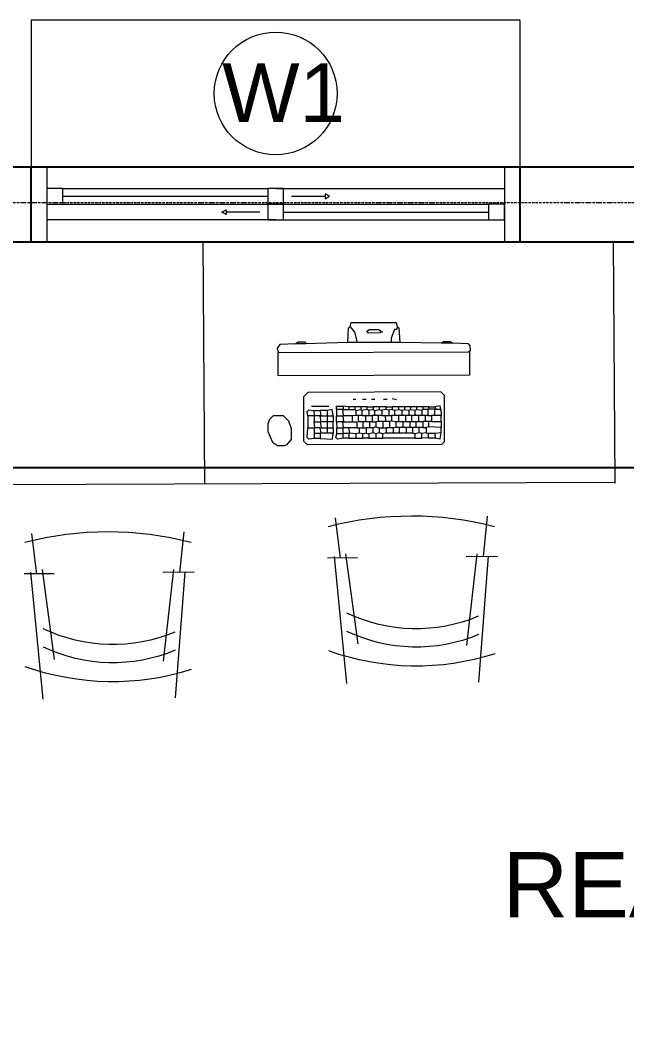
# Model space of a CAD drawing. Header units: millimetres. Extents: x -425671 to 598394, y -194194 to 343585.
# Drawn here: x 47840 to 49701, y 163782 to 166872 of the extents above; entities that cross this region are included whole.
import ezdxf

# ---------------------------------------------------------------- set-up
doc = ezdxf.new("R2010")
doc.units = ezdxf.units.MM
for name, pattern in [('ACAD_ISO10W100', [18, 12, -3, 0, -3]), ('DOT3', [0.06, 0, -0.06]), ('HIDDEN', [9.525, 6.35, -3.175])]:
    doc.linetypes.add(name, pattern=pattern)
for name, color, linetype, lineweight in [('230mm Wall', 250, 'Continuous', 25), ('Centre line', 30, 'Continuous', 9), ('Furniture', 250, 'Continuous', 5), ('Hidden', 250, 'Continuous', 5), ('Railing', 250, 'Continuous', 9), ('S-DIM', 30, 'Continuous', 13), ('TEXT', 30, 'DOT3', 9), ('window', 250, 'Continuous', 13)]:
    doc.layers.add(name, color=color, linetype=linetype, lineweight=lineweight)
doc.styles.get("Standard").update_dxf_attribs({"font": 'arial.ttf'})
doc.dimstyles.new('ISO-25', dxfattribs={"dimtxt": 200, "dimasz": 180, "dimexe": 1.25, "dimexo": 0.625, "dimtad": 1, "dimtxsty": 'Standard', "dimblk": 'DOT', "dimcen": 2.5, "dimadec": 0, "dimazin": 0, "dimtfac": 1, "dimtmove": 0, "dimatfit": 3, "dimfxl": 0, "dimarcsym": 0})

# ---------------------------------------------------------------- blocks, each defined once
blk = doc.blocks.new('WINODO1')
at = {"layer": 'window', "linetype": 'Continuous'}
for p, q in [((2471212539.7, 936769700.1), (2471212491.3, 936769700.1)), ((2471212491.3, 936769700.1), (2471212491.3, 936769470.1)), ((2471212539.7, 936769700.1), (2471212539.7, 936769470.1)), ((2471213991.3, 936769700.1), (2471213942.9, 936769700.1)), ((2471213942.9, 936769700.1), (2471213942.9, 936769470.1)), ((2471213991.3, 936769700.1), (2471213991.3, 936769470.1)), ((2471212539.7, 936769470.1), (2471212491.3, 936769470.1)), ((2471213991.3, 936769470.1), (2471213942.9, 936769470.1))]:
    blk.add_line(p, q, dxfattribs=at)
at = {"layer": 'window'}
for p, q in [((2471212539.7, 936769700.1), (2471213942.9, 936769700.1)), ((2471212588.1, 936769633.5), (2471213217.1, 936769633.5)), ((2471213241.3, 936769633.5), (2471213942.9, 936769633.5)), ((2471213289.7, 936769609.3), (2471213393.6, 936769609.3)), ((2471212588.1, 936769585.1), (2471213217.1, 936769585.1)), ((2471213265.5, 936769585.1), (2471213894.6, 936769585.1)), ((2471213241.3, 936769536.7), (2471212539.7, 936769536.7)), ((2471213192.9, 936769560.9), (2471213089, 936769560.9)), ((2471213265.5, 936769536.7), (2471213894.6, 936769536.7)), ((2471212539.7, 936769470.1), (2471213942.9, 936769470.1))]:
    blk.add_line(p, q, dxfattribs=at)
at = {"layer": 'window', "color": 4}
for p, q in [((2471212588.1, 936769609.3), (2471213217.1, 936769609.3)), ((2471213265.5, 936769560.9), (2471213894.6, 936769560.9))]:
    blk.add_line(p, q, dxfattribs=at)
at = {"layer": 'window'}
for points in [[(2471212539.7, 936769585.1), (2471212588.1, 936769585.1), (2471212588.1, 936769633.5), (2471212539.7, 936769633.5)], [(2471213217.1, 936769585.1), (2471213265.5, 936769585.1), (2471213265.5, 936769633.5), (2471213217.1, 936769633.5)], [(2471213406.2, 936769609.3), (2471213393.6, 936769616.5), (2471213393.6, 936769602)], [(2471213076.5, 936769560.9), (2471213089, 936769568.1), (2471213089, 936769553.6)], [(2471213217.1, 936769536.7), (2471213265.5, 936769536.7), (2471213265.5, 936769585.1), (2471213217.1, 936769585.1)], [(2471213894.6, 936769536.7), (2471213942.9, 936769536.7), (2471213942.9, 936769585.1), (2471213894.6, 936769585.1)]]:
    blk.add_lwpolyline(points, close=True, dxfattribs=at)
blk = doc.blocks.new('Working Table')
at = {"layer": 'Furniture'}
for p, q in [((3476653, 857103.7), (3476647.6, 856363)), ((3476653, 857103.7), (3479203.2, 857103.7)), ((3477911.8, 857103.7), (3477906.4, 856359.8)), ((3476647.6, 856364.8), (3479198, 856355.1)), ((3477051, 856136.4), (3477038.2, 856261)), ((3477489.6, 856131.9), (3477504.9, 856256.3)), ((3477981.9, 856088.1), (3477969.1, 856212.8)), ((3478420.5, 856083.7), (3478435.8, 856208)), ((3477103.7, 856137.5), (3477007.7, 856138.5)), ((3477064.8, 855751.7), (3477035, 856138.1)), ((3477101.6, 855864.1), (3477070.2, 856145.9)), ((3477435.7, 855869.5), (3477473, 856145.5)), ((3477470.1, 855747.6), (3477508.2, 856137.7)), ((3477529, 856133.2), (3477437.1, 856134.1)), ((3478034.6, 856089.2), (3477938.6, 856090.2)), ((3477995.7, 855703.5), (3477965.9, 856089.9)), ((3478032.5, 855815.8), (3478001.1, 856097.6)), ((3478366.6, 855821.2), (3478404, 856097.2)), ((3478459.9, 856084.9), (3478368, 856085.8)), ((3478401, 855699.4), (3478439.1, 856089.4))]:
    blk.add_line(p, q, dxfattribs=at)
for points in [[(3477459.6, 856841.9), (3477456.9, 856855.2), (3477318.2, 856855.7), (3477315.5, 856842.4)], [(3477315.5, 856842.4), (3477310.1, 856839.7), (3477307.3, 856794.4)], [(3477315.5, 856842.4), (3477318.1, 856834.4), (3477323.5, 856834.4), (3477334, 856807.6), (3477334, 856794.3)], [(3477408.8, 856828.7), (3477400.8, 856834.1), (3477371.5, 856834.2), (3477360.8, 856826.2)], [(3477366.1, 856828.9), (3477368.8, 856823.5), (3477403.5, 856823.4), (3477408.8, 856828.7)], [(3477408.8, 856828.7), (3477408.8, 856828.7)], [(3477459.6, 856841.9), (3477446.2, 856825.9), (3477438, 856793.9)], [(3477467.4, 856793.8), (3477464.9, 856839.2), (3477459.6, 856841.9)], [(3477680.7, 856763.7), (3477096.4, 856765.8), (3477091.1, 856771.2), (3477091.2, 856784.5), (3477096.5, 856789.8), (3477144.5, 856792.3)], [(3477179.2, 856792.2), (3477173.9, 856797.5), (3477152.6, 856797.6), (3477144.5, 856792.3)], [(3477144.5, 856792.3), (3477179.2, 856792.2)], [(3477179.2, 856792.2), (3477307.3, 856794.4)], [(3477307.3, 856794.4), (3477334, 856794.3)], [(3477334, 856794.3), (3477438, 856793.9)], [(3477438, 856793.9), (3477467.4, 856793.8)], [(3477467.4, 856793.8), (3477595.5, 856790.7)], [(3477627.5, 856790.6), (3477619.5, 856795.9), (3477598.1, 856796), (3477595.5, 856790.7)], [(3477595.5, 856790.7), (3477627.5, 856790.6)], [(3477627.5, 856790.6), (3477675.5, 856787.7), (3477683.5, 856777), (3477680.7, 856763.7)], [(3477093.8, 856765.8), (3477093.5, 856693.8), (3477680.5, 856691.6), (3477680.7, 856763.7)], [(3477591.7, 856481.2), (3477178.1, 856482.7), (3477170.1, 856490.7), (3477170.6, 856632.1), (3477181.4, 856642.8), (3477589.6, 856641.3), (3477602.9, 856627.9), (3477602.4, 856491.8), (3477591.7, 856481.2)], [(3477181.2, 856589.4), (3477183.9, 856600.1), (3477199.9, 856597.3)], [(3477317.3, 856618.3), (3477330.7, 856620.9)], [(3477357.4, 856620.8), (3477346.7, 856620.8), (3477357.4, 856618.1)], [(3477394.7, 856620.6), (3477384.1, 856620.7), (3477394.7, 856618)], [(3477421.4, 856620.5), (3477410.7, 856620.6)], [(3477450.8, 856620.4), (3477442.8, 856620.5)], [(3477482.7, 856599), (3477480, 856588.3), (3477464, 856588.4)], [(3477464, 856596.4), (3477482.7, 856599)], [(3477501.3, 856588.2), (3477501.4, 856598.9), (3477482.7, 856599)], [(3477578.7, 856598.6), (3477525.4, 856598.8)], [(3477181, 856552.1), (3477181.1, 856570.7)], [(3477181.2, 856589.4), (3477181.1, 856570.7)], [(3477181.1, 856570.7), (3477199.8, 856570.7)], [(3477199.9, 856597.3), (3477197.2, 856589.3), (3477181.2, 856589.4)], [(3477199.8, 856589.3), (3477218.5, 856589.3), (3477218.5, 856597.3)], [(3477199.8, 856570.7), (3477199.8, 856589.3)], [(3477199.8, 856570.7), (3477210.4, 856570.6)], [(3477218.5, 856597.3), (3477199.9, 856597.3)], [(3477221.1, 856570.6), (3477210.4, 856570.6)], [(3477210.4, 856570.6), (3477210.4, 856551.9)], [(3477218.5, 856597.3), (3477237.2, 856597.2)], [(3477221.2, 856589.3), (3477221.1, 856570.6)], [(3477221.1, 856570.6), (3477229.1, 856570.6)], [(3477237.2, 856589.2), (3477221.2, 856589.3)], [(3477229, 856551.9), (3477229.1, 856570.6)], [(3477229.1, 856570.6), (3477239.8, 856570.5)], [(3477237.2, 856597.2), (3477237.2, 856589.2)], [(3477237.2, 856597.2), (3477255.9, 856597.1)], [(3477239.8, 856586.5), (3477237.2, 856589.2)], [(3477255.9, 856589.1), (3477239.8, 856586.5)], [(3477239.8, 856586.5), (3477239.8, 856570.5)], [(3477239.8, 856570.5), (3477250.5, 856570.5)], [(3477250.5, 856570.5), (3477250.4, 856551.8)], [(3477250.5, 856570.5), (3477261.1, 856570.4)], [(3477255.9, 856597.1), (3477255.9, 856589.1)], [(3477255.9, 856597.1), (3477274.6, 856597.1)], [(3477261.2, 856586.4), (3477255.9, 856589.1)], [(3477261.2, 856586.4), (3477261.1, 856570.4)], [(3477261.1, 856570.4), (3477271.8, 856570.4)], [(3477274.5, 856589.1), (3477261.2, 856586.4)], [(3477271.8, 856570.4), (3477271.7, 856551.7)], [(3477271.8, 856570.4), (3477279.8, 856570.4)], [(3477274.6, 856597.1), (3477274.5, 856589.1)], [(3477279.9, 856586.4), (3477274.5, 856589.1)], [(3477274.6, 856597.1), (3477293.2, 856597)], [(3477279.9, 856586.4), (3477279.8, 856570.4)], [(3477279.8, 856570.4), (3477290.5, 856570.3)], [(3477293.2, 856589), (3477279.9, 856586.4)], [(3477290.5, 856570.3), (3477290.4, 856551.7)], [(3477290.5, 856570.3), (3477301.2, 856570.3)], [(3477293.2, 856597), (3477293.2, 856589)], [(3477293.2, 856597), (3477311.9, 856596.9)], [(3477301.2, 856586.3), (3477293.2, 856589)], [(3477311.9, 856588.9), (3477301.2, 856586.3)], [(3477301.2, 856586.3), (3477301.2, 856570.3)], [(3477301.2, 856570.3), (3477311.8, 856570.3)], [(3477311.8, 856570.3), (3477311.8, 856551.6)], [(3477311.8, 856570.3), (3477322.5, 856570.2)], [(3477311.9, 856596.9), (3477311.9, 856588.9)], [(3477311.9, 856596.9), (3477330.6, 856596.9)], [(3477322.6, 856586.2), (3477311.9, 856588.9)], [(3477322.5, 856570.2), (3477322.6, 856586.2)], [(3477322.5, 856570.2), (3477333.2, 856570.2)], [(3477330.6, 856588.9), (3477322.6, 856586.2)], [(3477330.6, 856596.9), (3477330.6, 856588.9)], [(3477349.3, 856596.8), (3477330.6, 856596.9)], [(3477330.6, 856588.9), (3477341.2, 856586.2)], [(3477333.2, 856570.2), (3477333.1, 856554.2)], [(3477341.2, 856570.1), (3477333.2, 856570.2)], [(3477341.2, 856586.2), (3477349.3, 856588.8)], [(3477341.2, 856586.2), (3477341.2, 856570.1)], [(3477351.9, 856570.1), (3477341.2, 856570.1)], [(3477349.3, 856588.8), (3477349.3, 856596.8)], [(3477349.3, 856596.8), (3477370.6, 856596.7)], [(3477349.3, 856588.8), (3477362.6, 856586.1)], [(3477351.9, 856570.1), (3477351.8, 856551.4)], [(3477362.5, 856570.1), (3477351.9, 856570.1)], [(3477362.6, 856586.1), (3477362.5, 856570.1)], [(3477362.5, 856570.1), (3477373.2, 856570)], [(3477370.6, 856588.7), (3477362.6, 856586.1)], [(3477370.6, 856596.7), (3477370.6, 856588.7)], [(3477370.6, 856596.7), (3477389.3, 856596.7)], [(3477383.9, 856586), (3477370.6, 856588.7)], [(3477373.1, 856551.4), (3477373.2, 856570)], [(3477373.2, 856570), (3477383.9, 856570)], [(3477389.3, 856588.6), (3477383.9, 856586)], [(3477383.9, 856570), (3477383.9, 856586)], [(3477383.9, 856570), (3477391.9, 856570)], [(3477389.3, 856596.7), (3477389.3, 856588.6)], [(3477408, 856596.6), (3477389.3, 856596.7)], [(3477389.3, 856588.6), (3477402.6, 856585.9)], [(3477391.9, 856570), (3477391.8, 856551.3)], [(3477402.5, 856569.9), (3477391.9, 856570)], [(3477402.6, 856585.9), (3477402.5, 856569.9)], [(3477413.2, 856569.9), (3477402.5, 856569.9)], [(3477402.6, 856585.9), (3477407.9, 856588.6)], [(3477407.9, 856588.6), (3477408, 856596.6)], [(3477407.9, 856588.6), (3477423.9, 856585.9)], [(3477408, 856596.6), (3477426.7, 856596.5)], [(3477413.2, 856569.9), (3477413.1, 856551.2)], [(3477423.9, 856569.8), (3477413.2, 856569.9)], [(3477426.6, 856588.5), (3477423.9, 856585.9)], [(3477423.9, 856585.9), (3477426.6, 856588.5)], [(3477423.9, 856585.9), (3477423.9, 856569.8)], [(3477423.9, 856569.8), (3477434.6, 856569.8)], [(3477426.7, 856596.5), (3477426.6, 856588.5)], [(3477442.6, 856585.8), (3477426.6, 856588.5)], [(3477426.7, 856596.5), (3477445.3, 856596.4)], [(3477434.5, 856551.1), (3477434.6, 856569.8)], [(3477434.6, 856569.8), (3477442.6, 856569.8)], [(3477445.3, 856588.4), (3477442.6, 856585.8)], [(3477442.6, 856585.8), (3477442.6, 856569.8)], [(3477442.6, 856569.8), (3477453.2, 856569.7)], [(3477445.3, 856596.4), (3477445.3, 856588.4)], [(3477445.3, 856596.4), (3477464, 856596.4)], [(3477464, 856588.4), (3477445.3, 856588.4)], [(3477453.2, 856569.7), (3477479.9, 856569.6), (3477482.7, 856588.3)], [(3477453.2, 856569.7), (3477453.2, 856551.1)], [(3477482.6, 856569.6), (3477479.9, 856551), (3477453.2, 856551.1)], [(3477464, 856596.4), (3477464, 856588.4)], [(3477501.3, 856569.6), (3477482.6, 856569.6)], [(3477482.7, 856588.3), (3477501.3, 856588.2)], [(3477501.2, 856550.9), (3477501.3, 856569.6)], [(3477501.3, 856588.2), (3477501.3, 856569.6)], [(3477511.9, 856569.5), (3477514.7, 856588.2), (3477530.7, 856585.5)], [(3477530.6, 856569.5), (3477511.9, 856569.5)], [(3477511.9, 856569.5), (3477511.9, 856550.8)], [(3477530.6, 856569.5), (3477530.5, 856550.8)], [(3477530.5, 856550.8), (3477549.2, 856550.7), (3477552, 856569.4)], [(3477530.7, 856585.5), (3477530.6, 856569.5)], [(3477552, 856585.4), (3477549.3, 856569.4), (3477530.6, 856569.5)], [(3477530.7, 856585.5), (3477552, 856585.4)], [(3477570.7, 856585.3), (3477552, 856585.4)], [(3477552, 856569.4), (3477570.6, 856569.3)], [(3477570.7, 856585.3), (3477570.6, 856569.3)], [(3477570.6, 856569.3), (3477570.6, 856550.6)], [(3477570.6, 856569.3), (3477589.3, 856569.2)], [(3477589.3, 856569.2), (3477592, 856582.6), (3477586.7, 856587.9), (3477570.7, 856585.3)], [(3477589.3, 856569.2), (3477589.2, 856531.9)], [(3477682.4, 856478.2), (3477661, 856478.3), (3477653, 856481), (3477639.7, 856497), (3477639.9, 856529), (3477648, 856553), (3477664, 856569), (3477696, 856568.9), (3477706.7, 856558.1), (3477712, 856544.8), (3477711.9, 856520.8), (3477698.4, 856488.8), (3477682.4, 856478.2)], [(3477210.4, 856551.9), (3477181, 856552.1)], [(3477181, 856552.1), (3477181, 856533.4)], [(3477210.4, 856551.9), (3477218.4, 856551.9)], [(3477218.3, 856535.9), (3477218.4, 856551.9)], [(3477218.4, 856551.9), (3477229, 856551.9)], [(3477229, 856551.9), (3477237.1, 856551.8)], [(3477237.1, 856551.8), (3477237, 856533.2)], [(3477250.4, 856551.8), (3477237.1, 856551.8)], [(3477258.4, 856551.8), (3477250.4, 856551.8)], [(3477258.4, 856551.8), (3477258.3, 856533.1)], [(3477271.7, 856551.7), (3477258.4, 856551.8)], [(3477277.1, 856551.7), (3477271.7, 856551.7)], [(3477277.1, 856551.7), (3477277, 856533)], [(3477290.4, 856551.7), (3477277.1, 856551.7)], [(3477298.4, 856551.6), (3477290.4, 856551.7)], [(3477311.8, 856551.6), (3477298.4, 856551.6)], [(3477298.4, 856551.6), (3477298.4, 856532.9)], [(3477319.8, 856551.5), (3477311.8, 856551.6)], [(3477319.8, 856551.5), (3477319.7, 856532.9)], [(3477333.1, 856554.2), (3477319.8, 856551.5)], [(3477333.1, 856554.2), (3477338.4, 856551.5)], [(3477338.4, 856532.8), (3477338.4, 856551.5)], [(3477338.4, 856551.5), (3477351.8, 856551.4)], [(3477351.8, 856551.4), (3477359.8, 856551.4)], [(3477359.8, 856551.4), (3477359.7, 856532.7)], [(3477359.8, 856551.4), (3477373.1, 856551.4)], [(3477373.1, 856551.4), (3477381.1, 856551.3)], [(3477391.8, 856551.3), (3477381.1, 856551.3)], [(3477381.1, 856551.3), (3477381.1, 856535.3)], [(3477391.8, 856551.3), (3477399.8, 856551.3)], [(3477399.7, 856532.6), (3477399.8, 856551.3)], [(3477399.8, 856551.3), (3477413.1, 856551.2)], [(3477413.1, 856551.2), (3477421.2, 856551.2)], [(3477421.2, 856551.2), (3477421.1, 856532.5)], [(3477421.2, 856551.2), (3477434.5, 856551.1)], [(3477453.2, 856551.1), (3477439.8, 856551.1)], [(3477439.8, 856551.1), (3477439.8, 856532.4)], [(3477463.8, 856532.3), (3477479.8, 856532.3), (3477482.5, 856551)], [(3477482.5, 856551), (3477501.2, 856550.9)], [(3477501.2, 856550.9), (3477501.1, 856532.2)], [(3477511.8, 856532.2), (3477511.9, 856550.8)], [(3477511.9, 856550.8), (3477530.5, 856550.8)], [(3477530.5, 856550.8), (3477530.5, 856532.1)], [(3477551.9, 856550.7), (3477549.2, 856532), (3477530.5, 856532.1)], [(3477551.8, 856532), (3477567.8, 856532), (3477570.6, 856550.6)], [(3477570.6, 856550.6), (3477551.9, 856550.7)], [(3477180.9, 856517.4), (3477181, 856533.4)], [(3477199.5, 856501.3), (3477183.5, 856498.7), (3477180.9, 856517.4)], [(3477180.9, 856517.4), (3477199.6, 856514.6)], [(3477181, 856533.4), (3477218.3, 856535.9)], [(3477199.6, 856514.6), (3477199.5, 856501.3)], [(3477199.6, 856514.6), (3477220.9, 856514.6)], [(3477218.3, 856535.9), (3477226.3, 856533.2)], [(3477226.3, 856517.2), (3477220.9, 856514.6)], [(3477220.9, 856514.6), (3477220.9, 856501.2)], [(3477237, 856533.2), (3477226.3, 856533.2)], [(3477226.3, 856533.2), (3477226.3, 856517.2)], [(3477226.3, 856517.2), (3477239.6, 856514.5)], [(3477237, 856533.2), (3477247.7, 856533.1)], [(3477239.5, 856501.1), (3477239.6, 856514.5)], [(3477239.6, 856514.5), (3477247.6, 856517.1)], [(3477247.6, 856517.1), (3477247.7, 856533.1)], [(3477247.6, 856517.1), (3477260.9, 856514.4)], [(3477247.7, 856533.1), (3477258.3, 856533.1)], [(3477258.3, 856533.1), (3477269, 856533.1)], [(3477268.9, 856517), (3477260.9, 856514.4)], [(3477260.9, 856514.4), (3477260.9, 856501.1)], [(3477269, 856533.1), (3477268.9, 856517)], [(3477287.6, 856517), (3477268.9, 856517)], [(3477269, 856533.1), (3477277, 856533)], [(3477277, 856533), (3477287.7, 856533)], [(3477287.7, 856533), (3477287.6, 856517)], [(3477309, 856516.9), (3477287.6, 856517)], [(3477287.7, 856533), (3477298.4, 856532.9)], [(3477298.4, 856532.9), (3477309, 856532.9)], [(3477309, 856532.9), (3477309, 856516.9)], [(3477309, 856532.9), (3477319.7, 856532.9)], [(3477327.6, 856516.8), (3477309, 856516.9)], [(3477319.7, 856532.9), (3477327.7, 856532.8)], [(3477327.7, 856532.8), (3477327.6, 856516.8)], [(3477349, 856516.8), (3477327.6, 856516.8)], [(3477327.7, 856532.8), (3477338.4, 856532.8)], [(3477338.4, 856532.8), (3477349, 856532.8)], [(3477359.7, 856532.7), (3477349, 856532.8)], [(3477349, 856532.8), (3477349, 856516.8)], [(3477349, 856516.8), (3477359.7, 856514)], [(3477359.6, 856500.7), (3477359.7, 856514)], [(3477370.4, 856532.7), (3477359.7, 856532.7)], [(3477359.7, 856514), (3477370.3, 856516.7)], [(3477370.4, 856532.7), (3477370.3, 856516.7)], [(3477370.3, 856516.7), (3477381, 856514)], [(3477381.1, 856535.3), (3477370.4, 856532.7)], [(3477381, 856514), (3477380.9, 856500.6)], [(3477381, 856514), (3477389, 856516.6)], [(3477381.1, 856535.3), (3477389.1, 856532.6)], [(3477389, 856516.6), (3477389.1, 856532.6)], [(3477389, 856516.6), (3477402.3, 856513.9)], [(3477389.1, 856532.6), (3477399.7, 856532.6)], [(3477399.7, 856532.6), (3477410.4, 856532.5)], [(3477410.4, 856516.5), (3477402.3, 856513.9)], [(3477402.3, 856513.9), (3477402.3, 856500.6)], [(3477421.1, 856532.5), (3477410.4, 856532.5)], [(3477410.4, 856532.5), (3477410.4, 856516.5)], [(3477410.4, 856516.5), (3477421, 856513.8)], [(3477421, 856513.8), (3477431.7, 856516.5)], [(3477421, 856500.5), (3477421, 856513.8)], [(3477431.8, 856532.5), (3477421.1, 856532.5)], [(3477431.8, 856532.5), (3477431.7, 856516.5)], [(3477431.7, 856516.5), (3477442.4, 856513.7)], [(3477439.8, 856532.4), (3477431.8, 856532.5)], [(3477439.8, 856532.4), (3477463.8, 856532.3)], [(3477442.4, 856513.7), (3477442.3, 856500.4)], [(3477442.4, 856513.7), (3477461, 856516.3), (3477463.8, 856532.3)], [(3477482.4, 856516.3), (3477463.7, 856516.3)], [(3477463.7, 856516.3), (3477463.7, 856500.3)], [(3477482.4, 856513.6), (3477482.3, 856500.3)], [(3477482.3, 856500.3), (3477498.3, 856497.5), (3477503.7, 856502.8), (3477501.1, 856513.5)], [(3477482.5, 856532.3), (3477482.4, 856516.3)], [(3477482.4, 856516.3), (3477482.4, 856513.6)], [(3477482.4, 856513.6), (3477501.1, 856513.5)], [(3477501.1, 856532.2), (3477482.5, 856532.3)], [(3477501.1, 856513.5), (3477501.1, 856532.2)], [(3477511.8, 856532.2), (3477511.7, 856516.2)], [(3477551.7, 856500), (3477514.3, 856497.5), (3477511.7, 856516.2)], [(3477511.7, 856516.2), (3477530.4, 856516.1)], [(3477530.5, 856532.1), (3477511.8, 856532.2)], [(3477530.5, 856532.1), (3477530.4, 856516.1)], [(3477530.4, 856516.1), (3477549.1, 856516), (3477551.8, 856532)], [(3477551.8, 856516), (3477551.7, 856500)], [(3477570.4, 856515.9), (3477551.8, 856516)], [(3477570.5, 856532), (3477570.4, 856515.9)], [(3477570.4, 856499.9), (3477586.4, 856497.2), (3477591.7, 856502.5), (3477589.2, 856531.9)], [(3477570.4, 856515.9), (3477570.4, 856499.9)], [(3477589.2, 856531.9), (3477570.5, 856532)], [(3477220.9, 856501.2), (3477199.5, 856501.3)], [(3477220.9, 856501.2), (3477239.5, 856501.1)], [(3477260.9, 856501.1), (3477239.5, 856501.1)], [(3477260.9, 856501.1), (3477359.6, 856500.7)], [(3477380.9, 856500.6), (3477359.6, 856500.7)], [(3477402.3, 856500.6), (3477380.9, 856500.6)], [(3477402.3, 856500.6), (3477421, 856500.5)], [(3477442.3, 856500.4), (3477421, 856500.5)], [(3477463.7, 856500.3), (3477442.3, 856500.4)], [(3477463.7, 856500.3), (3477482.3, 856500.3)], [(3477551.7, 856500), (3477570.4, 856499.9)]]:
    blk.add_lwpolyline(points, dxfattribs=at)
for centre, radius, start, end in [((3477271.6, 855246.6), 1015.7, 75.4388, 104.5309), ((3478202.5, 855198.3), 1015.7, 75.4388, 104.5309), ((3477257.4, 856408.8), 493.3, 247.2451, 295.5724), ((3477256.9, 856352.6), 493.3, 247.2451, 295.5724), ((3478188.4, 856360.5), 493.3, 247.2451, 295.5724), ((3478187.8, 856304.4), 493.3, 247.2451, 295.5724), ((3477257.8, 856594.2), 793.2, 252.2804, 289.7139), ((3478188.7, 856546), 793.2, 252.2804, 289.7139)]:
    blk.add_arc(centre, radius, start, end, dxfattribs=at)
blk = doc.blocks.new('_Dot')
at = {"color": 0, "linetype": 'ByBlock', "lineweight": -2}
blk.add_line((-0.5, 0), (-1, 0), dxfattribs=at)
at = {"color": 0, "linetype": 'ByBlock', "const_width": 0.5}
blk.add_lwpolyline([(-0.25, 0, 1), (0.25, 0, 1)], format="xyb", close=True, dxfattribs=at)
blk = doc.blocks.new('*D244')
at = {"layer": 'Defpoints', "color": 0, "transparency": 16777216}
for p in [(47109, 166191.6), (56469, 166191.6), (56469, 165498.7)]:
    blk.add_point(p, dxfattribs=at)
at = {"layer": 'S-DIM', "color": 0, "lineweight": -2, "transparency": 16777216}
for p, q in [((47109, 166191), (47109, 165497.5)), ((56469, 166191), (56469, 165497.5)), ((47209, 165498.7), (56369, 165498.7))]:
    blk.add_line(p, q, dxfattribs=at)
at = {"layer": 'S-DIM', "color": 0, "lineweight": -2, "transparency": 16777216, "xscale": 100, "yscale": 100, "zscale": 100, "rotation": 180}
blk.add_blockref('_Dot', (47109, 165498.7), dxfattribs=at)
at = {"layer": 'S-DIM', "color": 0, "lineweight": -2, "transparency": 16777216, "xscale": 100, "yscale": 100, "zscale": 100}
blk.add_blockref('_Dot', (56469, 165498.7), dxfattribs=at)
at = {"layer": 'S-DIM', "color": 0, "transparency": 16777216, "insert": (51789, 165601.5), "char_height": 200, "attachment_point": 5}
blk.add_mtext('9360', dxfattribs=at)
blk = doc.blocks.new('w1')
at = {"layer": 'TEXT', "linetype": 'Continuous'}
blk.add_circle((537677.7, -502628.2), 188.3, dxfattribs=at)
at = {"layer": 'TEXT', "linetype": 'Continuous', "insert": (537513.6, -502536.1), "char_height": 180, "attachment_point": 1}
blk.add_mtext_dynamic_manual_height_columns('W1', width=676.26, gutter_width=12.5, heights=[0], dxfattribs=at)

msp = doc.modelspace()

# ---------------------------------------------------------------- linework, layer by layer
at = {"layer": '230mm Wall'}
for p, q in [((47039.03, 166421.619), (52999.03, 166421.619)), ((47874.029, 166191.619), (47874.029, 166421.619)), ((49374.029, 166191.619), (49374.029, 166421.619)), ((47039.03, 166191.619), (52999.03, 166191.619))]:
    msp.add_line(p, q, dxfattribs=at)
at = {"layer": 'Centre line', "linetype": 'ACAD_ISO10W100', "ltscale": 0.6}
msp.add_line((37039.03, 166311.619), (63039.03, 166311.619), dxfattribs=at)
at = {"layer": 'Hidden', "linetype": 'HIDDEN', "ltscale": 0.2}
msp.add_lwpolyline([(47874.029, 166421.619), (49374.029, 166421.619), (49374.029, 166871.619), (47874.029, 166871.619)], close=True, dxfattribs=at)

# ---------------------------------------------------------------- block references
at = {"layer": 'Railing', "xscale": -1}
msp.add_blockref('Working Table', (3526312.248, -690912.073), dxfattribs=at)
at = {"layer": 'TEXT', "linetype": 'Continuous'}
msp.add_blockref('w1', (-489053.646, 669274.781), dxfattribs=at)
at = {"layer": 'window', "linetype": 'Continuous'}
msp.add_blockref('WINODO1', (-2471164617.302, -936603278.447), dxfattribs=at)

# ---------------------------------------------------------------- texts
at = {"layer": 'TEXT', "linetype": 'Continuous', "insert": (48637.493, 164318.009), "char_height": 200, "attachment_point": 1}
msp.add_mtext_dynamic_manual_height_columns('\\pi682.2176;READING ROOM\\P\\pi1107.11528;9360*3540', width=3541.10642, gutter_width=0, heights=[1539.463], dxfattribs=at)

# ---------------------------------------------------------------- dimensions: what is measured, and where the dimension line sits
at = {"layer": 'S-DIM'}
dim = msp.add_linear_dim(base=(56469.03, 165498.701), p1=(47109.03, 166191.619), p2=(56469.03, 166191.619), dimstyle='ISO-25', override={"dimasz": 100}, dxfattribs=at)
dim.commit()
dim.dimension.update_dxf_attribs({"geometry": '*D244', "text_midpoint": (51789.03, 165601.509)})

doc.saveas('drawing.dxf')
